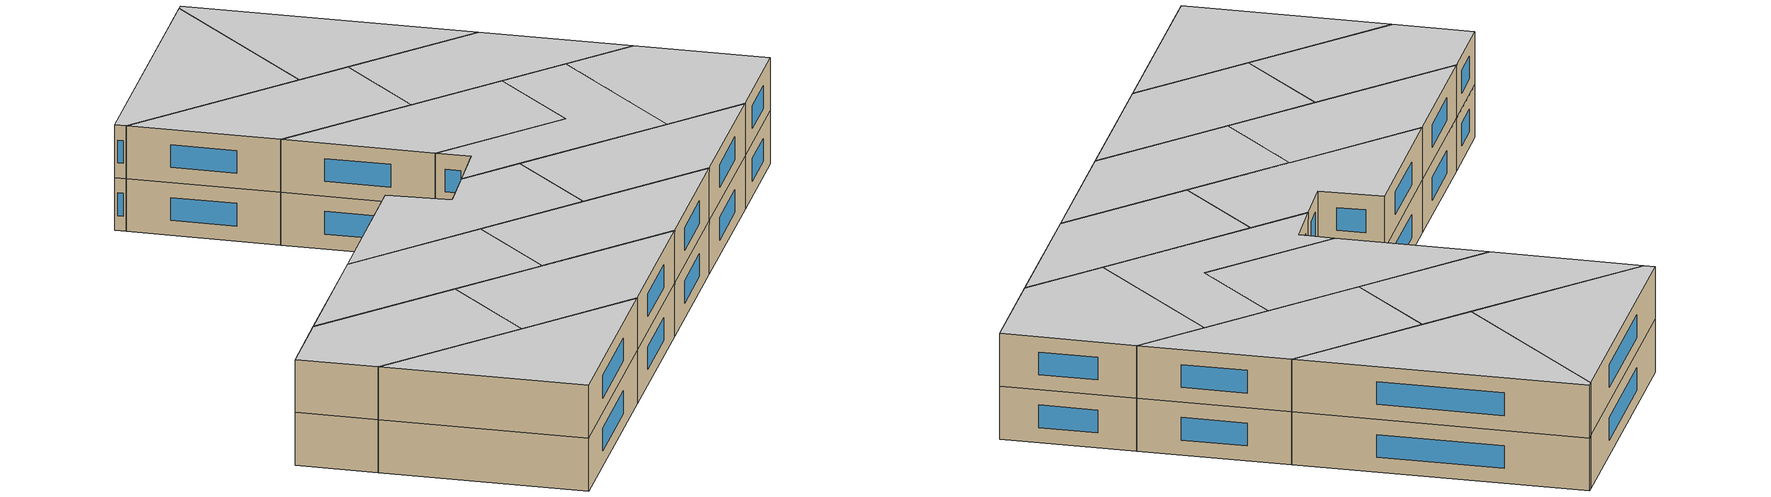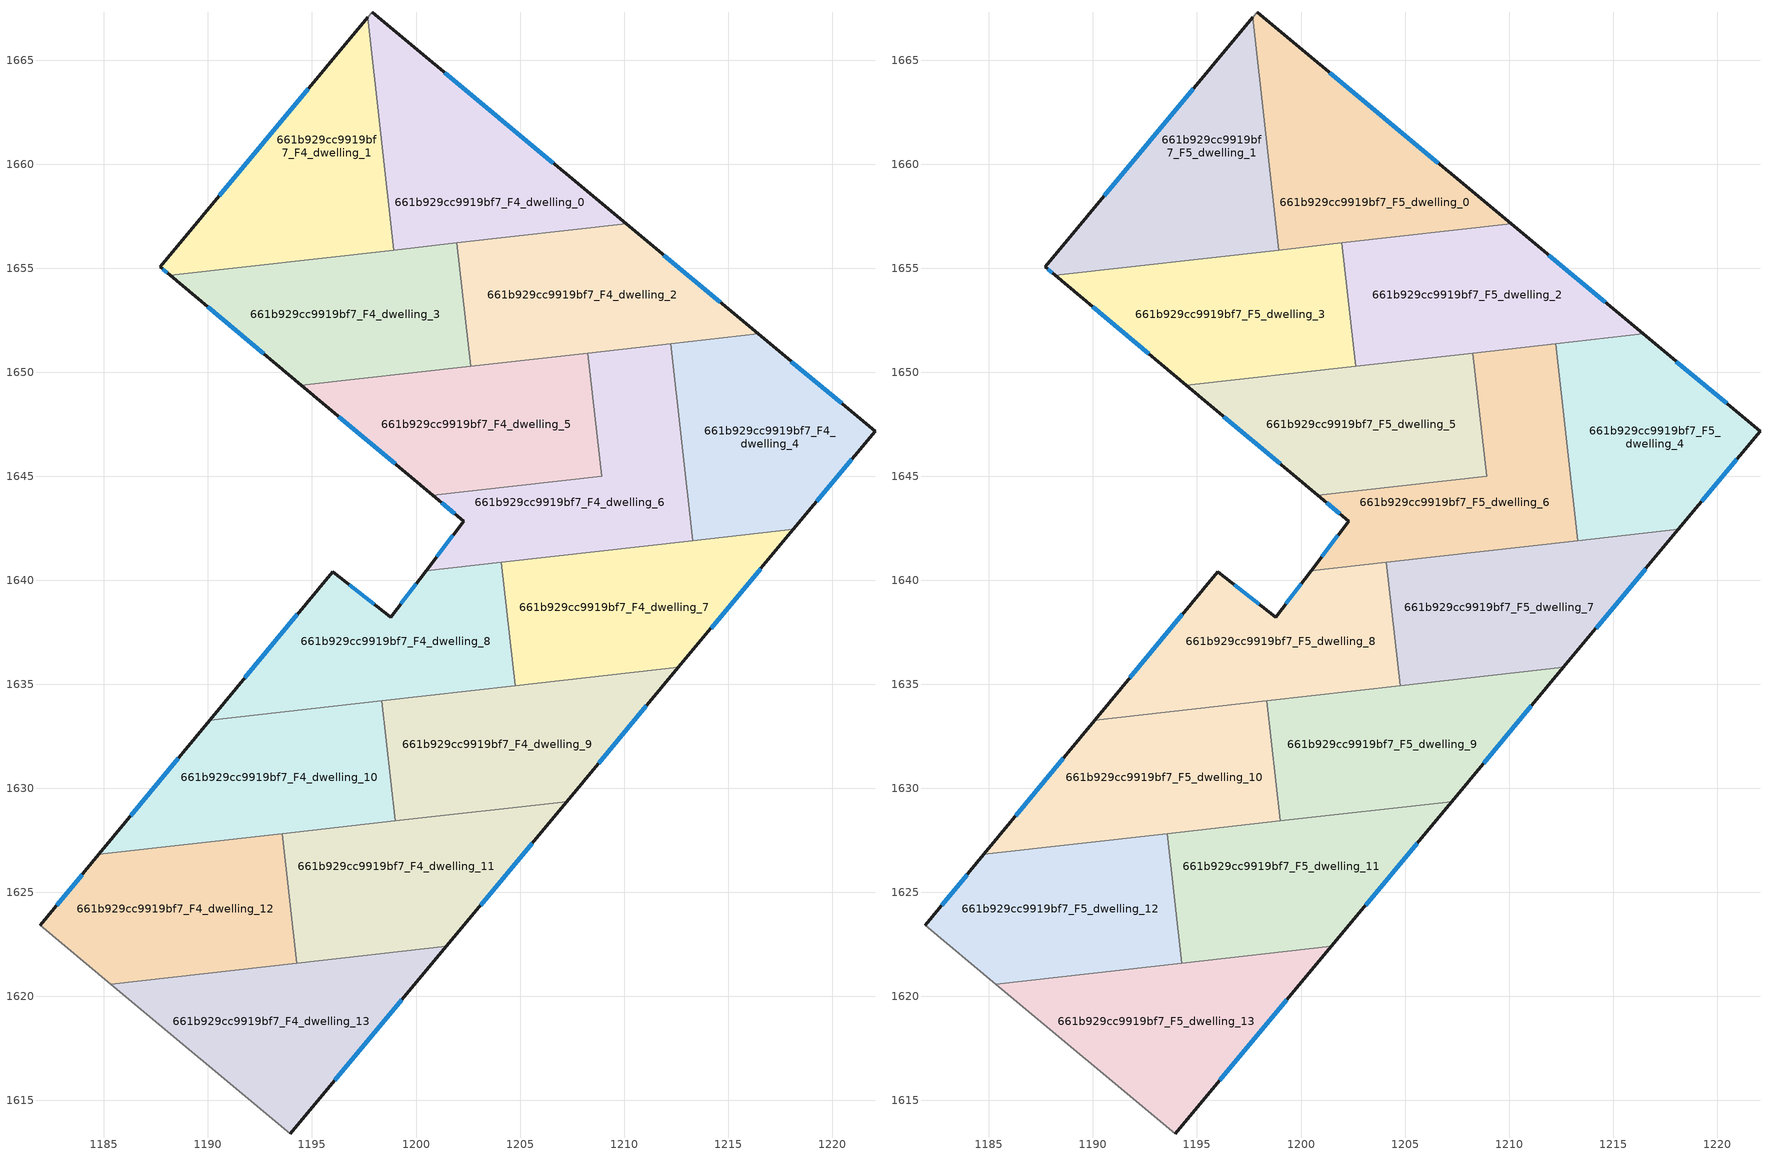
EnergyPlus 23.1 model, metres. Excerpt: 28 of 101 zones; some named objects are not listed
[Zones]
661b929cc9919bf7_F4_dwelling_0
 floor to 661b929cc9919bf7_F3_dwelling_0 (EU_floor_Construction): 1210.1,1657.13 1198.93,1655.87 1197.68,1667.05 1197.89,1667.3 z12
 wall outside (EU_wall_Construction): 1210.1,1657.13 1197.89,1667.3 z12:15
 wall to 661b929cc9919bf7_F4_dwelling_1 (EU_wall_Construction): 1197.68,1667.05 1198.93,1655.87 z12:15
 wall adiabatic (EU_wall_Construction): 1197.89,1667.3 1197.68,1667.05 z12:15
 wall to 661b929cc9919bf7_F4_dwelling_2 (EU_wall_Construction): 1201.97,1656.21 1210.1,1657.13 z12:15
 wall to 661b929cc9919bf7_F4_dwelling_3 (EU_wall_Construction): 1198.93,1655.87 1201.97,1656.21 z12:15
 window (EU_Window_Construction): 1206.61,1660.03 1201.37,1664.39 z12.86:14.14
661b929cc9919bf7_F4_dwelling_1
 floor to 661b929cc9919bf7_F3_dwelling_1 (EU_floor_Construction): 1197.68,1667.05 1198.93,1655.87 1188.19,1654.66 1187.7,1655.07 z12
 wall outside (EU_wall_Construction): 1197.68,1667.05 1187.7,1655.07 1188.19,1654.66 z12:15
 wall to 661b929cc9919bf7_F4_dwelling_3 (EU_wall_Construction): 1188.19,1654.66 1198.93,1655.87 z12:15
 window (EU_Window_Construction): 1194.83,1663.63 1190.55,1658.49 / 1187.84,1654.95 1188.05,1654.78 z12.86:14.14
661b929cc9919bf7_F4_dwelling_10
 floor to 661b929cc9919bf7_F3_dwelling_10 (EU_floor_Construction): 1198.35,1634.21 1199,1628.43 1184.76,1626.83 1190.09,1633.28 z12
 wall outside (EU_wall_Construction): 1190.09,1633.28 1184.76,1626.83 z12:15
 wall to 661b929cc9919bf7_F4_dwelling_9 (EU_wall_Construction): 1199,1628.43 1198.35,1634.21 z12:15
 wall to 661b929cc9919bf7_F4_dwelling_8 (EU_wall_Construction): 1198.35,1634.21 1190.09,1633.28 z12:15
 wall to 661b929cc9919bf7_F4_dwelling_12 (EU_wall_Construction): 1184.76,1626.83 1193.56,1627.82 z12:15
 wall to 661b929cc9919bf7_F4_dwelling_11 (EU_wall_Construction): 1193.56,1627.82 1199,1628.43 z12:15
 window (EU_Window_Construction): 1188.57,1631.44 1186.28,1628.68 z12.86:14.14
661b929cc9919bf7_F4_dwelling_11
 floor to 661b929cc9919bf7_F3_dwelling_11 (EU_floor_Construction): 1207.24,1629.36 1201.45,1622.4 1194.27,1621.6 1193.56,1627.82 z12
 wall outside (EU_wall_Construction): 1201.45,1622.4 1207.24,1629.36 z12:15
 wall to 661b929cc9919bf7_F4_dwelling_12 (EU_wall_Construction): 1193.56,1627.82 1194.27,1621.6 z12:15
 wall to 661b929cc9919bf7_F4_dwelling_13 (EU_wall_Construction): 1194.27,1621.6 1201.45,1622.4 z12:15
 wall to 661b929cc9919bf7_F4_dwelling_9 (EU_wall_Construction): 1207.24,1629.36 1199,1628.44 z12:15
 window (EU_Window_Construction): 1203.1,1624.39 1205.58,1627.37 z12.86:14.14
661b929cc9919bf7_F4_dwelling_12
 floor to 661b929cc9919bf7_F3_dwelling_12 (EU_floor_Construction): 1193.56,1627.82 1194.27,1621.6 1185.32,1620.59 1181.93,1623.42 1184.76,1626.83 z12
 wall outside (EU_wall_Construction): 1184.76,1626.83 1181.93,1623.42 z12:15
 wall adiabatic (EU_wall_Construction): 1181.93,1623.42 1185.32,1620.59 z12:15
 wall to 661b929cc9919bf7_F4_dwelling_13 (EU_wall_Construction): 1185.32,1620.59 1194.26,1621.6 z12:15
 window (EU_Window_Construction): 1183.95,1625.86 1182.74,1624.39 z12.86:14.14
661b929cc9919bf7_F4_dwelling_13
 floor to 661b929cc9919bf7_F3_dwelling_13 (EU_floor_Construction): 1201.45,1622.4 1193.95,1613.4 1185.32,1620.59 z12
 wall outside (EU_wall_Construction): 1193.95,1613.4 1201.45,1622.4 z12:15
 wall adiabatic (EU_wall_Construction): 1185.32,1620.59 1193.95,1613.4 z12:15
 window (EU_Window_Construction): 1196.09,1615.97 1199.3,1619.83 z12.86:14.14
661b929cc9919bf7_F4_dwelling_2
 floor to 661b929cc9919bf7_F3_dwelling_2 (EU_floor_Construction): 1216.44,1651.84 1202.64,1650.29 1201.97,1656.21 1210.1,1657.13 z12
 wall outside (EU_wall_Construction): 1216.44,1651.84 1210.1,1657.13 z12:15
 wall to 661b929cc9919bf7_F4_dwelling_3 (EU_wall_Construction): 1201.97,1656.21 1202.64,1650.29 z12:15
 wall to 661b929cc9919bf7_F4_dwelling_5 (EU_wall_Construction): 1202.64,1650.29 1208.26,1650.92 z12:15
 wall to 661b929cc9919bf7_F4_dwelling_4 (EU_wall_Construction): 1212.24,1651.37 1216.44,1651.84 z12:15
 wall to 661b929cc9919bf7_F4_dwelling_6 (EU_wall_Construction): 1208.26,1650.92 1212.24,1651.37 z12:15
 window (EU_Window_Construction): 1214.63,1653.35 1211.91,1655.62 z12.86:14.14
661b929cc9919bf7_F4_dwelling_3
 floor to 661b929cc9919bf7_F3_dwelling_3 (EU_floor_Construction): 1201.97,1656.21 1202.64,1650.29 1194.49,1649.38 1188.19,1654.66 z12
 wall outside (EU_wall_Construction): 1188.19,1654.66 1194.49,1649.38 z12:15
 wall to 661b929cc9919bf7_F4_dwelling_5 (EU_wall_Construction): 1194.49,1649.38 1202.64,1650.29 z12:15
 window (EU_Window_Construction): 1189.99,1653.15 1192.69,1650.89 z12.86:14.14
661b929cc9919bf7_F4_dwelling_4
 floor to 661b929cc9919bf7_F3_dwelling_4 (EU_floor_Construction): 1222.06,1647.16 1218.14,1642.45 1213.31,1641.91 1212.24,1651.37 1216.44,1651.84 z12
 wall outside (EU_wall_Construction): 1218.14,1642.45 1222.06,1647.16 1216.44,1651.84 z12:15
 wall to 661b929cc9919bf7_F4_dwelling_6 (EU_wall_Construction): 1212.24,1651.37 1213.31,1641.91 z12:15
 wall to 661b929cc9919bf7_F4_dwelling_7 (EU_wall_Construction): 1213.31,1641.91 1218.14,1642.45 z12:15
 window (EU_Window_Construction): 1219.26,1643.8 1220.94,1645.82 / 1220.45,1648.5 1218.05,1650.51 z12.86:14.14
661b929cc9919bf7_F4_dwelling_5
 floor to 661b929cc9919bf7_F3_dwelling_5 (EU_floor_Construction): 1208.26,1650.92 1208.92,1644.99 1200.8,1644.08 1194.49,1649.38 z12
 wall outside (EU_wall_Construction): 1194.49,1649.38 1200.8,1644.08 z12:15
 wall to 661b929cc9919bf7_F4_dwelling_6 (EU_wall_Construction): 1200.8,1644.08 1208.92,1644.99 1208.26,1650.92 z12:15
 window (EU_Window_Construction): 1196.29,1647.86 1199,1645.59 z12.86:14.14
661b929cc9919bf7_F4_dwelling_6
 floor to 661b929cc9919bf7_F3_dwelling_6 (EU_floor_Construction): 1212.24,1651.37 1213.31,1641.91 1200.49,1640.47 1202.29,1642.83 1200.8,1644.08 1208.92,1644.99 1208.26,1650.92 z12
 wall outside (EU_wall_Construction): 1200.8,1644.08 1202.29,1642.83 1200.49,1640.47 z12:15
 wall to 661b929cc9919bf7_F4_dwelling_8 (EU_wall_Construction): 1200.49,1640.47 1204.09,1640.87 z12:15
 wall to 661b929cc9919bf7_F4_dwelling_7 (EU_wall_Construction): 1204.09,1640.87 1213.31,1641.91 z12:15
 window (EU_Window_Construction): 1201.77,1642.16 1201,1641.14 / 1201.23,1643.72 1201.86,1643.19 z12.86:14.14
661b929cc9919bf7_F4_dwelling_7
 floor to 661b929cc9919bf7_F3_dwelling_7 (EU_floor_Construction): 1218.14,1642.45 1212.61,1635.81 1204.76,1634.93 1204.09,1640.87 z12
 wall outside (EU_wall_Construction): 1212.61,1635.81 1218.14,1642.45 z12:15
 wall to 661b929cc9919bf7_F4_dwelling_8 (EU_wall_Construction): 1204.09,1640.87 1204.76,1634.93 z12:15
 wall to 661b929cc9919bf7_F4_dwelling_9 (EU_wall_Construction): 1204.76,1634.93 1212.61,1635.81 z12:15
 window (EU_Window_Construction): 1214.19,1637.71 1216.56,1640.55 z12.86:14.14
661b929cc9919bf7_F4_dwelling_8
 floor to 661b929cc9919bf7_F3_dwelling_8 (EU_floor_Construction): 1204.09,1640.87 1204.76,1634.93 1190.09,1633.28 1195.99,1640.4 1198.79,1638.23 1200.49,1640.47 z12
 wall outside (EU_wall_Construction): 1200.49,1640.47 1198.79,1638.23 1195.99,1640.4 1190.09,1633.28 z12:15
 wall to 661b929cc9919bf7_F4_dwelling_9 (EU_wall_Construction): 1198.35,1634.21 1204.76,1634.93 z12:15
 window (EU_Window_Construction): 1194.3,1638.37 1191.78,1635.31 / 1197.99,1638.85 1196.79,1639.78 / 1200,1639.83 1199.28,1638.87 z12.86:14.14
661b929cc9919bf7_F4_dwelling_9
 floor to 661b929cc9919bf7_F3_dwelling_9 (EU_floor_Construction): 1212.61,1635.81 1207.24,1629.36 1199,1628.43 1198.35,1634.21 z12
 wall outside (EU_wall_Construction): 1207.24,1629.36 1212.61,1635.81 z12:15
 window (EU_Window_Construction): 1208.77,1631.2 1211.07,1633.97 z12.86:14.14
661b929cc9919bf7_F5_dwelling_0
 floor to 661b929cc9919bf7_F4_dwelling_0 (EU_floor_Construction): 1210.1,1657.13 1198.93,1655.87 1197.68,1667.05 1197.89,1667.3 z15
 wall outside (EU_wall_Construction): 1210.1,1657.13 1197.89,1667.3 z15:18
 wall to 661b929cc9919bf7_F5_dwelling_1 (EU_wall_Construction): 1197.68,1667.05 1198.93,1655.87 z15:18
 wall adiabatic (EU_wall_Construction): 1197.89,1667.3 1197.68,1667.05 z15:18
 wall to 661b929cc9919bf7_F5_dwelling_2 (EU_wall_Construction): 1201.97,1656.21 1210.1,1657.13 z15:18
 wall to 661b929cc9919bf7_F5_dwelling_3 (EU_wall_Construction): 1198.93,1655.87 1201.97,1656.21 z15:18
 window (EU_Window_Construction): 1206.61,1660.03 1201.37,1664.39 z15.86:17.14
 ceiling to 661b929cc9919bf7_F6_dwelling_0 (EU_floor_Construction): 1210.1,1657.13 1197.89,1667.3 1197.68,1667.05 1198.93,1655.87 z18
661b929cc9919bf7_F5_dwelling_1
 floor to 661b929cc9919bf7_F4_dwelling_1 (EU_floor_Construction): 1197.68,1667.05 1198.93,1655.87 1188.19,1654.66 1187.7,1655.07 z15
 wall outside (EU_wall_Construction): 1197.68,1667.05 1187.7,1655.07 1188.19,1654.66 z15:18
 wall to 661b929cc9919bf7_F5_dwelling_3 (EU_wall_Construction): 1188.19,1654.66 1198.93,1655.87 z15:18
 window (EU_Window_Construction): 1194.83,1663.63 1190.55,1658.49 / 1187.84,1654.95 1188.05,1654.78 z15.86:17.14
 ceiling to 661b929cc9919bf7_F6_dwelling_1 (EU_floor_Construction): 1198.93,1655.87 1197.68,1667.05 1187.7,1655.07 1188.19,1654.66 z18
661b929cc9919bf7_F5_dwelling_10
 floor to 661b929cc9919bf7_F4_dwelling_10 (EU_floor_Construction): 1198.35,1634.21 1199,1628.43 1184.76,1626.83 1190.09,1633.28 z15
 wall outside (EU_wall_Construction): 1190.09,1633.28 1184.76,1626.83 z15:18
 wall to 661b929cc9919bf7_F5_dwelling_9 (EU_wall_Construction): 1199,1628.43 1198.35,1634.21 z15:18
 wall to 661b929cc9919bf7_F5_dwelling_8 (EU_wall_Construction): 1198.35,1634.21 1190.09,1633.28 z15:18
 wall to 661b929cc9919bf7_F5_dwelling_12 (EU_wall_Construction): 1184.76,1626.83 1193.56,1627.82 z15:18
 wall to 661b929cc9919bf7_F5_dwelling_11 (EU_wall_Construction): 1193.56,1627.82 1199,1628.43 z15:18
 window (EU_Window_Construction): 1188.57,1631.44 1186.28,1628.68 z15.86:17.14
 ceiling to 661b929cc9919bf7_F6_dwelling_10 (EU_floor_Construction): 1199,1628.43 1198.35,1634.21 1190.09,1633.28 1184.76,1626.83 z18
661b929cc9919bf7_F5_dwelling_11
 floor to 661b929cc9919bf7_F4_dwelling_11 (EU_floor_Construction): 1207.24,1629.36 1201.45,1622.4 1194.27,1621.6 1193.56,1627.82 z15
 wall outside (EU_wall_Construction): 1201.45,1622.4 1207.24,1629.36 z15:18
 wall to 661b929cc9919bf7_F5_dwelling_12 (EU_wall_Construction): 1193.56,1627.82 1194.27,1621.6 z15:18
 wall to 661b929cc9919bf7_F5_dwelling_13 (EU_wall_Construction): 1194.27,1621.6 1201.45,1622.4 z15:18
 wall to 661b929cc9919bf7_F5_dwelling_9 (EU_wall_Construction): 1207.24,1629.36 1199,1628.44 z15:18
 window (EU_Window_Construction): 1203.1,1624.39 1205.58,1627.37 z15.86:17.14
 ceiling to 661b929cc9919bf7_F6_dwelling_11 (EU_floor_Construction): 1201.45,1622.4 1207.24,1629.36 1193.56,1627.82 1194.27,1621.6 z18
661b929cc9919bf7_F5_dwelling_12
 floor to 661b929cc9919bf7_F4_dwelling_12 (EU_floor_Construction): 1193.56,1627.82 1194.27,1621.6 1185.32,1620.59 1181.93,1623.42 1184.76,1626.83 z15
 wall outside (EU_wall_Construction): 1184.76,1626.83 1181.93,1623.42 z15:18
 wall adiabatic (EU_wall_Construction): 1181.93,1623.42 1185.32,1620.59 z15:18
 wall to 661b929cc9919bf7_F5_dwelling_13 (EU_wall_Construction): 1185.32,1620.59 1194.26,1621.6 z15:18
 window (EU_Window_Construction): 1183.95,1625.86 1182.74,1624.39 z15.86:17.14
 ceiling to 661b929cc9919bf7_F6_dwelling_12 (EU_floor_Construction): 1194.27,1621.6 1193.56,1627.82 1184.76,1626.83 1181.93,1623.42 1185.32,1620.59 z18
661b929cc9919bf7_F5_dwelling_13
 floor to 661b929cc9919bf7_F4_dwelling_13 (EU_floor_Construction): 1201.45,1622.4 1193.95,1613.4 1185.32,1620.59 z15
 wall outside (EU_wall_Construction): 1193.95,1613.4 1201.45,1622.4 z15:18
 wall adiabatic (EU_wall_Construction): 1185.32,1620.59 1193.95,1613.4 z15:18
 window (EU_Window_Construction): 1196.09,1615.97 1199.3,1619.83 z15.86:17.14
 ceiling to 661b929cc9919bf7_F6_dwelling_13 (EU_floor_Construction): 1193.95,1613.4 1201.45,1622.4 1185.32,1620.59 z18
661b929cc9919bf7_F5_dwelling_2
 floor to 661b929cc9919bf7_F4_dwelling_2 (EU_floor_Construction): 1216.44,1651.84 1202.64,1650.29 1201.97,1656.21 1210.1,1657.13 z15
 wall outside (EU_wall_Construction): 1216.44,1651.84 1210.1,1657.13 z15:18
 wall to 661b929cc9919bf7_F5_dwelling_3 (EU_wall_Construction): 1201.97,1656.21 1202.64,1650.29 z15:18
 wall to 661b929cc9919bf7_F5_dwelling_5 (EU_wall_Construction): 1202.64,1650.29 1208.26,1650.92 z15:18
 wall to 661b929cc9919bf7_F5_dwelling_4 (EU_wall_Construction): 1212.24,1651.37 1216.44,1651.84 z15:18
 wall to 661b929cc9919bf7_F5_dwelling_6 (EU_wall_Construction): 1208.26,1650.92 1212.24,1651.37 z15:18
 window (EU_Window_Construction): 1214.63,1653.35 1211.91,1655.62 z15.86:17.14
 ceiling to 661b929cc9919bf7_F6_dwelling_2 (EU_floor_Construction): 1216.44,1651.84 1210.1,1657.13 1201.97,1656.21 1202.64,1650.29 z18
661b929cc9919bf7_F5_dwelling_3
 floor to 661b929cc9919bf7_F4_dwelling_3 (EU_floor_Construction): 1201.97,1656.21 1202.64,1650.29 1194.49,1649.38 1188.19,1654.66 z15
 wall outside (EU_wall_Construction): 1188.19,1654.66 1194.49,1649.38 z15:18
 wall to 661b929cc9919bf7_F5_dwelling_5 (EU_wall_Construction): 1194.49,1649.38 1202.64,1650.29 z15:18
 window (EU_Window_Construction): 1189.99,1653.15 1192.69,1650.89 z15.86:17.14
 ceiling to 661b929cc9919bf7_F6_dwelling_3 (EU_floor_Construction): 1202.64,1650.29 1201.97,1656.21 1188.19,1654.66 1194.49,1649.38 z18
661b929cc9919bf7_F5_dwelling_4
 floor to 661b929cc9919bf7_F4_dwelling_4 (EU_floor_Construction): 1222.06,1647.16 1218.14,1642.45 1213.31,1641.91 1212.24,1651.37 1216.44,1651.84 z15
 wall outside (EU_wall_Construction): 1218.14,1642.45 1222.06,1647.16 1216.44,1651.84 z15:18
 wall to 661b929cc9919bf7_F5_dwelling_6 (EU_wall_Construction): 1212.24,1651.37 1213.31,1641.91 z15:18
 wall to 661b929cc9919bf7_F5_dwelling_7 (EU_wall_Construction): 1213.31,1641.91 1218.14,1642.45 z15:18
 window (EU_Window_Construction): 1219.26,1643.8 1220.94,1645.82 / 1220.45,1648.5 1218.05,1650.51 z15.86:17.14
 ceiling to 661b929cc9919bf7_F6_dwelling_4 (EU_floor_Construction): 1218.14,1642.45 1222.06,1647.16 1216.44,1651.84 1212.24,1651.37 1213.31,1641.91 z18
661b929cc9919bf7_F5_dwelling_5
 floor to 661b929cc9919bf7_F4_dwelling_5 (EU_floor_Construction): 1208.26,1650.92 1208.92,1644.99 1200.8,1644.08 1194.49,1649.38 z15
 wall outside (EU_wall_Construction): 1194.49,1649.38 1200.8,1644.08 z15:18
 wall to 661b929cc9919bf7_F5_dwelling_6 (EU_wall_Construction): 1200.8,1644.08 1208.92,1644.99 1208.26,1650.92 z15:18
 window (EU_Window_Construction): 1196.29,1647.86 1199,1645.59 z15.86:17.14
 ceiling to 661b929cc9919bf7_F6_dwelling_5 (EU_floor_Construction): 1208.92,1644.99 1208.26,1650.92 1194.49,1649.38 1200.8,1644.08 z18
661b929cc9919bf7_F5_dwelling_6
 floor to 661b929cc9919bf7_F4_dwelling_6 (EU_floor_Construction): 1212.24,1651.37 1213.31,1641.91 1200.49,1640.47 1202.29,1642.83 1200.8,1644.08 1208.92,1644.99 1208.26,1650.92 z15
 wall outside (EU_wall_Construction): 1200.8,1644.08 1202.29,1642.83 1200.49,1640.47 z15:18
 wall to 661b929cc9919bf7_F5_dwelling_8 (EU_wall_Construction): 1200.49,1640.47 1204.09,1640.87 z15:18
 wall to 661b929cc9919bf7_F5_dwelling_7 (EU_wall_Construction): 1204.09,1640.87 1213.31,1641.91 z15:18
 window (EU_Window_Construction): 1201.77,1642.16 1201,1641.14 / 1201.23,1643.72 1201.86,1643.19 z15.86:17.14
 ceiling to 661b929cc9919bf7_F6_dwelling_6 (EU_floor_Construction): 1213.31,1641.91 1212.24,1651.37 1208.26,1650.92 1208.92,1644.99 1200.8,1644.08 1202.29,1642.83 1200.49,1640.47 z18
661b929cc9919bf7_F5_dwelling_7
 floor to 661b929cc9919bf7_F4_dwelling_7 (EU_floor_Construction): 1218.14,1642.45 1212.61,1635.81 1204.76,1634.93 1204.09,1640.87 z15
 wall outside (EU_wall_Construction): 1212.61,1635.81 1218.14,1642.45 z15:18
 wall to 661b929cc9919bf7_F5_dwelling_8 (EU_wall_Construction): 1204.09,1640.87 1204.76,1634.93 z15:18
 wall to 661b929cc9919bf7_F5_dwelling_9 (EU_wall_Construction): 1204.76,1634.93 1212.61,1635.81 z15:18
 window (EU_Window_Construction): 1214.19,1637.71 1216.56,1640.55 z15.86:17.14
 ceiling to 661b929cc9919bf7_F6_dwelling_7 (EU_floor_Construction): 1212.61,1635.81 1218.14,1642.45 1204.09,1640.87 1204.76,1634.93 z18
661b929cc9919bf7_F5_dwelling_8
 floor to 661b929cc9919bf7_F4_dwelling_8 (EU_floor_Construction): 1204.09,1640.87 1204.76,1634.93 1190.09,1633.28 1195.99,1640.4 1198.79,1638.23 1200.49,1640.47 z15
 wall outside (EU_wall_Construction): 1200.49,1640.47 1198.79,1638.23 1195.99,1640.4 1190.09,1633.28 z15:18
 wall to 661b929cc9919bf7_F5_dwelling_9 (EU_wall_Construction): 1198.35,1634.21 1204.76,1634.93 z15:18
 window (EU_Window_Construction): 1194.3,1638.37 1191.78,1635.31 / 1197.99,1638.85 1196.79,1639.78 / 1200,1639.83 1199.28,1638.87 z15.86:17.14
 ceiling to 661b929cc9919bf7_F6_dwelling_8 (EU_floor_Construction): 1204.76,1634.93 1204.09,1640.87 1200.49,1640.47 1198.79,1638.23 1195.99,1640.4 1190.09,1633.28 z18
661b929cc9919bf7_F5_dwelling_9
 floor to 661b929cc9919bf7_F4_dwelling_9 (EU_floor_Construction): 1212.61,1635.81 1207.24,1629.36 1199,1628.43 1198.35,1634.21 z15
 wall outside (EU_wall_Construction): 1207.24,1629.36 1212.61,1635.81 z15:18
 window (EU_Window_Construction): 1208.77,1631.2 1211.07,1633.97 z15.86:17.14
 ceiling to 661b929cc9919bf7_F6_dwelling_9 (EU_floor_Construction): 1207.24,1629.36 1212.61,1635.81 1198.35,1634.21 1199,1628.43 z18
[Building]
EU S2 Campaign: North Axis=0; Terrain=City; Solar Distribution=FullExterior
[Site:Location]
Helsinki-Vantaa.AP: Latitude=60.317; Longitude=24.963; Time Zone=2; Elevation=54.6
[SizingPeriod:WeatherFileDays]
AnnualSizingPeriod: Begin Month=1; Begin Day of Month=1; End Month=12; End Day of Month=31; Day of Week for Start Day=Monday; Use Weather File Daylight Saving Period=No; Use Weather File Rain and Snow Indicators=No
[MATERIAL]
EU_InternalMass_Material: Roughness=MediumRough; Thickness=0.1; Conductivity=1; Density=1800; Specific Heat=900; Thermal Absorptance=0.9; Solar Absorptance=0.7; Visible Absorptance=0.7
[MATERIAL:NOMASS] Roughness=MediumRough; Thermal Absorptance=0.9; Solar Absorptance=0.7; Visible Absorptance=0.7
Name | Thermal Resistance
EU_wall_NoMass | 1.10183
EU_floor_NoMass | 1.70606
[WINDOWMATERIAL:SIMPLEGLAZINGSYSTEM]
EU_Window_SimpleGlazing: UFactor=3.11035; Solar Heat Gain Coefficient=0.8; Visible Transmittance=0.8
[CONSTRUCTION]
EU_wall_Construction: EU_wall_NoMass
EU_floor_Construction: EU_floor_NoMass
EU_Window_Construction: EU_Window_SimpleGlazing
EU_InternalMass_Construction: EU_InternalMass_Material
[ZONE] Type=1; Multiplier=1; Ceiling Height=autocalculate; Floor Area=autocalculate; Part of Total Floor Area=Yes
Name | Volume
661b929cc9919bf7_F4_dwelling_0; 661b929cc9919bf7_F5_dwelling_0 | 197.306
661b929cc9919bf7_F4_dwelling_1; 661b929cc9919bf7_F5_dwelling_1 | 197.28
661b929cc9919bf7_F4_dwelling_10; 661b929cc9919bf7_F5_dwelling_10; 661b929cc9919bf7_F4_dwelling_3; 661b929cc9919bf7_F5_dwelling_3 | 197.274
661b929cc9919bf7_F4_dwelling_11; 661b929cc9919bf7_F5_dwelling_11 | 197.284
661b929cc9919bf7_F4_dwelling_12; 661b929cc9919bf7_F5_dwelling_12 | 197.295
661b929cc9919bf7_F4_dwelling_13; 661b929cc9919bf7_F5_dwelling_13 | 197.289
661b929cc9919bf7_F4_dwelling_2; 661b929cc9919bf7_F5_dwelling_2; 661b929cc9919bf7_F4_dwelling_5; 661b929cc9919bf7_F5_dwelling_5 | 197.272
661b929cc9919bf7_F4_dwelling_4; 661b929cc9919bf7_F5_dwelling_4 | 196.968
661b929cc9919bf7_F4_dwelling_6; 661b929cc9919bf7_F5_dwelling_6 | 196.979
661b929cc9919bf7_F4_dwelling_7; 661b929cc9919bf7_F5_dwelling_7 | 197.591
661b929cc9919bf7_F4_dwelling_8; 661b929cc9919bf7_F5_dwelling_8 | 197.573
661b929cc9919bf7_F4_dwelling_9; 661b929cc9919bf7_F5_dwelling_9 | 197.277
[INTERNALMASS] Construction=EU_InternalMass_Construction
Name | Zone or ZoneList | Surface Area
661b929cc9919bf7_F4_dwelling_0_EU_InternalMass | 661b929cc9919bf7_F4_dwelling_0 | 65.7637
661b929cc9919bf7_F4_dwelling_1_EU_InternalMass | 661b929cc9919bf7_F4_dwelling_1 | 65.7606
661b929cc9919bf7_F4_dwelling_2_EU_InternalMass | 661b929cc9919bf7_F4_dwelling_2 | 65.7568
661b929cc9919bf7_F4_dwelling_3_EU_InternalMass | 661b929cc9919bf7_F4_dwelling_3 | 65.7572
661b929cc9919bf7_F4_dwelling_4_EU_InternalMass | 661b929cc9919bf7_F4_dwelling_4 | 65.6548
661b929cc9919bf7_F4_dwelling_5_EU_InternalMass | 661b929cc9919bf7_F4_dwelling_5 | 65.7572
661b929cc9919bf7_F4_dwelling_6_EU_InternalMass | 661b929cc9919bf7_F4_dwelling_6 | 65.6592
661b929cc9919bf7_F4_dwelling_7_EU_InternalMass | 661b929cc9919bf7_F4_dwelling_7 | 65.8635
661b929cc9919bf7_F4_dwelling_8_EU_InternalMass | 661b929cc9919bf7_F4_dwelling_8 | 65.8644
661b929cc9919bf7_F4_dwelling_9_EU_InternalMass | 661b929cc9919bf7_F4_dwelling_9 | 65.7608
661b929cc9919bf7_F4_dwelling_10_EU_InternalMass | 661b929cc9919bf7_F4_dwelling_10 | 65.7576
661b929cc9919bf7_F4_dwelling_11_EU_InternalMass | 661b929cc9919bf7_F4_dwelling_11 | 65.7608
661b929cc9919bf7_F4_dwelling_12_EU_InternalMass | 661b929cc9919bf7_F4_dwelling_12 | 65.7661
661b929cc9919bf7_F4_dwelling_13_EU_InternalMass | 661b929cc9919bf7_F4_dwelling_13 | 65.7628
661b929cc9919bf7_F5_dwelling_0_EU_InternalMass | 661b929cc9919bf7_F5_dwelling_0 | 65.7637
661b929cc9919bf7_F5_dwelling_1_EU_InternalMass | 661b929cc9919bf7_F5_dwelling_1 | 65.7606
661b929cc9919bf7_F5_dwelling_2_EU_InternalMass | 661b929cc9919bf7_F5_dwelling_2 | 65.7568
661b929cc9919bf7_F5_dwelling_3_EU_InternalMass | 661b929cc9919bf7_F5_dwelling_3 | 65.7572
661b929cc9919bf7_F5_dwelling_4_EU_InternalMass | 661b929cc9919bf7_F5_dwelling_4 | 65.6548
661b929cc9919bf7_F5_dwelling_5_EU_InternalMass | 661b929cc9919bf7_F5_dwelling_5 | 65.7572
661b929cc9919bf7_F5_dwelling_6_EU_InternalMass | 661b929cc9919bf7_F5_dwelling_6 | 65.6592
661b929cc9919bf7_F5_dwelling_7_EU_InternalMass | 661b929cc9919bf7_F5_dwelling_7 | 65.8635
661b929cc9919bf7_F5_dwelling_8_EU_InternalMass | 661b929cc9919bf7_F5_dwelling_8 | 65.8644
661b929cc9919bf7_F5_dwelling_9_EU_InternalMass | 661b929cc9919bf7_F5_dwelling_9 | 65.7608
661b929cc9919bf7_F5_dwelling_10_EU_InternalMass | 661b929cc9919bf7_F5_dwelling_10 | 65.7576
661b929cc9919bf7_F5_dwelling_11_EU_InternalMass | 661b929cc9919bf7_F5_dwelling_11 | 65.7608
661b929cc9919bf7_F5_dwelling_12_EU_InternalMass | 661b929cc9919bf7_F5_dwelling_12 | 65.7661
661b929cc9919bf7_F5_dwelling_13_EU_InternalMass | 661b929cc9919bf7_F5_dwelling_13 | 65.7628
[OTHEREQUIPMENT] Fuel Type=Electricity; Design Level Calculation Method=Watts/Area; Power per Zone Floor Area=1; Fraction Latent=0; Fraction Radiant=0; Fraction Lost=0; Carbon Dioxide Generation Rate=0; EndUse Subcategory=EU_Step8_InternalGains
Name | Zone or ZoneList or Space or SpaceList | Schedule
EU_Step8_InternalGain_661b929cc9919bf7_F4_dwelling_0_f000 | 661b929cc9919bf7_F4_dwelling_0 | EU_Step8_GainSchedule_661b929cc9919bf7_F4_dwelling_0_f000
EU_Step8_InternalGain_661b929cc9919bf7_F4_dwelling_1_f000 | 661b929cc9919bf7_F4_dwelling_1 | EU_Step8_GainSchedule_661b929cc9919bf7_F4_dwelling_1_f000
EU_Step8_InternalGain_661b929cc9919bf7_F4_dwelling_2_f000 | 661b929cc9919bf7_F4_dwelling_2 | EU_Step8_GainSchedule_661b929cc9919bf7_F4_dwelling_2_f000
EU_Step8_InternalGain_661b929cc9919bf7_F4_dwelling_3_f000 | 661b929cc9919bf7_F4_dwelling_3 | EU_Step8_GainSchedule_661b929cc9919bf7_F4_dwelling_3_f000
EU_Step8_InternalGain_661b929cc9919bf7_F4_dwelling_4_f000 | 661b929cc9919bf7_F4_dwelling_4 | EU_Step8_GainSchedule_661b929cc9919bf7_F4_dwelling_4_f000
EU_Step8_InternalGain_661b929cc9919bf7_F4_dwelling_5_f000 | 661b929cc9919bf7_F4_dwelling_5 | EU_Step8_GainSchedule_661b929cc9919bf7_F4_dwelling_5_f000
EU_Step8_InternalGain_661b929cc9919bf7_F4_dwelling_6_f000 | 661b929cc9919bf7_F4_dwelling_6 | EU_Step8_GainSchedule_661b929cc9919bf7_F4_dwelling_6_f000
EU_Step8_InternalGain_661b929cc9919bf7_F4_dwelling_7_f000 | 661b929cc9919bf7_F4_dwelling_7 | EU_Step8_GainSchedule_661b929cc9919bf7_F4_dwelling_7_f000
EU_Step8_InternalGain_661b929cc9919bf7_F4_dwelling_8_f000 | 661b929cc9919bf7_F4_dwelling_8 | EU_Step8_GainSchedule_661b929cc9919bf7_F4_dwelling_8_f000
EU_Step8_InternalGain_661b929cc9919bf7_F4_dwelling_9_f000 | 661b929cc9919bf7_F4_dwelling_9 | EU_Step8_GainSchedule_661b929cc9919bf7_F4_dwelling_9_f000
EU_Step8_InternalGain_661b929cc9919bf7_F4_dwelling_10_f000 | 661b929cc9919bf7_F4_dwelling_10 | EU_Step8_GainSchedule_661b929cc9919bf7_F4_dwelling_10_f000
EU_Step8_InternalGain_661b929cc9919bf7_F4_dwelling_11_f000 | 661b929cc9919bf7_F4_dwelling_11 | EU_Step8_GainSchedule_661b929cc9919bf7_F4_dwelling_11_f000
EU_Step8_InternalGain_661b929cc9919bf7_F4_dwelling_12_f000 | 661b929cc9919bf7_F4_dwelling_12 | EU_Step8_GainSchedule_661b929cc9919bf7_F4_dwelling_12_f000
EU_Step8_InternalGain_661b929cc9919bf7_F4_dwelling_13_f000 | 661b929cc9919bf7_F4_dwelling_13 | EU_Step8_GainSchedule_661b929cc9919bf7_F4_dwelling_13_f000
EU_Step8_InternalGain_661b929cc9919bf7_F5_dwelling_0_f000 | 661b929cc9919bf7_F5_dwelling_0 | EU_Step8_GainSchedule_661b929cc9919bf7_F5_dwelling_0_f000
EU_Step8_InternalGain_661b929cc9919bf7_F5_dwelling_1_f000 | 661b929cc9919bf7_F5_dwelling_1 | EU_Step8_GainSchedule_661b929cc9919bf7_F5_dwelling_1_f000
EU_Step8_InternalGain_661b929cc9919bf7_F5_dwelling_2_f000 | 661b929cc9919bf7_F5_dwelling_2 | EU_Step8_GainSchedule_661b929cc9919bf7_F5_dwelling_2_f000
EU_Step8_InternalGain_661b929cc9919bf7_F5_dwelling_3_f000 | 661b929cc9919bf7_F5_dwelling_3 | EU_Step8_GainSchedule_661b929cc9919bf7_F5_dwelling_3_f000
EU_Step8_InternalGain_661b929cc9919bf7_F5_dwelling_4_f000 | 661b929cc9919bf7_F5_dwelling_4 | EU_Step8_GainSchedule_661b929cc9919bf7_F5_dwelling_4_f000
EU_Step8_InternalGain_661b929cc9919bf7_F5_dwelling_5_f000 | 661b929cc9919bf7_F5_dwelling_5 | EU_Step8_GainSchedule_661b929cc9919bf7_F5_dwelling_5_f000
EU_Step8_InternalGain_661b929cc9919bf7_F5_dwelling_6_f000 | 661b929cc9919bf7_F5_dwelling_6 | EU_Step8_GainSchedule_661b929cc9919bf7_F5_dwelling_6_f000
EU_Step8_InternalGain_661b929cc9919bf7_F5_dwelling_7_f000 | 661b929cc9919bf7_F5_dwelling_7 | EU_Step8_GainSchedule_661b929cc9919bf7_F5_dwelling_7_f000
EU_Step8_InternalGain_661b929cc9919bf7_F5_dwelling_8_f000 | 661b929cc9919bf7_F5_dwelling_8 | EU_Step8_GainSchedule_661b929cc9919bf7_F5_dwelling_8_f000
EU_Step8_InternalGain_661b929cc9919bf7_F5_dwelling_9_f000 | 661b929cc9919bf7_F5_dwelling_9 | EU_Step8_GainSchedule_661b929cc9919bf7_F5_dwelling_9_f000
EU_Step8_InternalGain_661b929cc9919bf7_F5_dwelling_10_f000 | 661b929cc9919bf7_F5_dwelling_10 | EU_Step8_GainSchedule_661b929cc9919bf7_F5_dwelling_10_f000
EU_Step8_InternalGain_661b929cc9919bf7_F5_dwelling_11_f000 | 661b929cc9919bf7_F5_dwelling_11 | EU_Step8_GainSchedule_661b929cc9919bf7_F5_dwelling_11_f000
EU_Step8_InternalGain_661b929cc9919bf7_F5_dwelling_12_f000 | 661b929cc9919bf7_F5_dwelling_12 | EU_Step8_GainSchedule_661b929cc9919bf7_F5_dwelling_12_f000
EU_Step8_InternalGain_661b929cc9919bf7_F5_dwelling_13_f000 | 661b929cc9919bf7_F5_dwelling_13 | EU_Step8_GainSchedule_661b929cc9919bf7_F5_dwelling_13_f000
[ZONEVENTILATION:DESIGNFLOWRATE] Schedule=EU_AlwaysOn; Design Flow Rate Calculation Method=AirChanges/Hour; Air Changes per Hour=0.756316; Ventilation Type=Natural; Fan Pressure Rise=0; Fan Total Efficiency=1; Constant Term Coefficient=1; Temperature Term Coefficient=0; Velocity Term Coefficient=0; Velocity Squared Term Coefficient=0; Minimum Indoor Temperature=-100; Maximum Indoor Temperature=100; Delta Temperature=-100; Minimum Outdoor Temperature=-100; Maximum Outdoor Temperature=100; Maximum Wind Speed=40
Name | Zone or ZoneList or Space or SpaceList
EU_ConstantAir_661b929cc9919bf7_F4_dwelling_0 | 661b929cc9919bf7_F4_dwelling_0
EU_ConstantAir_661b929cc9919bf7_F4_dwelling_1 | 661b929cc9919bf7_F4_dwelling_1
EU_ConstantAir_661b929cc9919bf7_F4_dwelling_2 | 661b929cc9919bf7_F4_dwelling_2
EU_ConstantAir_661b929cc9919bf7_F4_dwelling_3 | 661b929cc9919bf7_F4_dwelling_3
EU_ConstantAir_661b929cc9919bf7_F4_dwelling_4 | 661b929cc9919bf7_F4_dwelling_4
EU_ConstantAir_661b929cc9919bf7_F4_dwelling_5 | 661b929cc9919bf7_F4_dwelling_5
EU_ConstantAir_661b929cc9919bf7_F4_dwelling_6 | 661b929cc9919bf7_F4_dwelling_6
EU_ConstantAir_661b929cc9919bf7_F4_dwelling_7 | 661b929cc9919bf7_F4_dwelling_7
EU_ConstantAir_661b929cc9919bf7_F4_dwelling_8 | 661b929cc9919bf7_F4_dwelling_8
EU_ConstantAir_661b929cc9919bf7_F4_dwelling_9 | 661b929cc9919bf7_F4_dwelling_9
EU_ConstantAir_661b929cc9919bf7_F4_dwelling_10 | 661b929cc9919bf7_F4_dwelling_10
EU_ConstantAir_661b929cc9919bf7_F4_dwelling_11 | 661b929cc9919bf7_F4_dwelling_11
EU_ConstantAir_661b929cc9919bf7_F4_dwelling_12 | 661b929cc9919bf7_F4_dwelling_12
EU_ConstantAir_661b929cc9919bf7_F4_dwelling_13 | 661b929cc9919bf7_F4_dwelling_13
EU_ConstantAir_661b929cc9919bf7_F5_dwelling_0 | 661b929cc9919bf7_F5_dwelling_0
EU_ConstantAir_661b929cc9919bf7_F5_dwelling_1 | 661b929cc9919bf7_F5_dwelling_1
EU_ConstantAir_661b929cc9919bf7_F5_dwelling_2 | 661b929cc9919bf7_F5_dwelling_2
EU_ConstantAir_661b929cc9919bf7_F5_dwelling_3 | 661b929cc9919bf7_F5_dwelling_3
EU_ConstantAir_661b929cc9919bf7_F5_dwelling_4 | 661b929cc9919bf7_F5_dwelling_4
EU_ConstantAir_661b929cc9919bf7_F5_dwelling_5 | 661b929cc9919bf7_F5_dwelling_5
EU_ConstantAir_661b929cc9919bf7_F5_dwelling_6 | 661b929cc9919bf7_F5_dwelling_6
EU_ConstantAir_661b929cc9919bf7_F5_dwelling_7 | 661b929cc9919bf7_F5_dwelling_7
EU_ConstantAir_661b929cc9919bf7_F5_dwelling_8 | 661b929cc9919bf7_F5_dwelling_8
EU_ConstantAir_661b929cc9919bf7_F5_dwelling_9 | 661b929cc9919bf7_F5_dwelling_9
EU_ConstantAir_661b929cc9919bf7_F5_dwelling_10 | 661b929cc9919bf7_F5_dwelling_10
EU_ConstantAir_661b929cc9919bf7_F5_dwelling_11 | 661b929cc9919bf7_F5_dwelling_11
EU_ConstantAir_661b929cc9919bf7_F5_dwelling_12 | 661b929cc9919bf7_F5_dwelling_12
EU_ConstantAir_661b929cc9919bf7_F5_dwelling_13 | 661b929cc9919bf7_F5_dwelling_13
[HVACTEMPLATE:THERMOSTAT] Constant Heating Setpoint=20; Constant Cooling Setpoint=50
EU_HeatOnly_661b929cc9919bf7_F5_dwelling_8; EU_HeatOnly_661b929cc9919bf7_F5_dwelling_9; EU_HeatOnly_661b929cc9919bf7_F5_dwelling_10; EU_HeatOnly_661b929cc9919bf7_F5_dwelling_11; EU_HeatOnly_661b929cc9919bf7_F5_dwelling_12; EU_HeatOnly_661b929cc9919bf7_F5_dwelling_13; EU_HeatOnly_661b929cc9919bf7_F6_dwelling_0; EU_HeatOnly_661b929cc9919bf7_F6_dwelling_1; EU_HeatOnly_661b929cc9919bf7_F6_dwelling_2; EU_HeatOnly_661b929cc9919bf7_F6_dwelling_3; EU_HeatOnly_661b929cc9919bf7_F6_dwelling_4; EU_HeatOnly_661b929cc9919bf7_F6_dwelling_5; EU_HeatOnly_661b929cc9919bf7_F6_dwelling_6; EU_HeatOnly_661b929cc9919bf7_F6_dwelling_7; EU_HeatOnly_661b929cc9919bf7_F6_dwelling_8; EU_HeatOnly_661b929cc9919bf7_F6_dwelling_9; EU_HeatOnly_661b929cc9919bf7_F6_dwelling_10; EU_HeatOnly_661b929cc9919bf7_F6_dwelling_11; EU_HeatOnly_661b929cc9919bf7_F6_dwelling_12; EU_HeatOnly_661b929cc9919bf7_F6_dwelling_13
[HVACTEMPLATE:ZONE:IDEALLOADSAIRSYSTEM] System Availability Schedule=EU_AlwaysOn; Maximum Heating Supply Air Temperature=50; Minimum Cooling Supply Air Temperature=13; Maximum Heating Supply Air Humidity Ratio=0.0156; Minimum Cooling Supply Air Humidity Ratio=0.0077; Heating Limit=NoLimit; Cooling Limit=NoLimit; Heating Availability Schedule=EU_AlwaysOn; Cooling Availability Schedule=EU_CoolingOff; Dehumidification Control Type=ConstantSensibleHeatRatio; Cooling Sensible Heat Ratio=0.7; Dehumidification Setpoint=60; Humidification Control Type=None; Humidification Setpoint=30; Outdoor Air Method=None; Outdoor Air Flow Rate per Person=0.00944; Outdoor Air Flow Rate per Zone Floor Area=0; Outdoor Air Flow Rate per Zone=0; Demand Controlled Ventilation Type=None; Outdoor Air Economizer Type=NoEconomizer; Heat Recovery Type=None; Sensible Heat Recovery Effectiveness=0.7; Latent Heat Recovery Effectiveness=0.65
Name | Template Thermostat
661b929cc9919bf7_F4_dwelling_0 | EU_HeatOnly_661b929cc9919bf7_F4_dwelling_0
661b929cc9919bf7_F4_dwelling_1 | EU_HeatOnly_661b929cc9919bf7_F4_dwelling_1
661b929cc9919bf7_F4_dwelling_2 | EU_HeatOnly_661b929cc9919bf7_F4_dwelling_2
661b929cc9919bf7_F4_dwelling_3 | EU_HeatOnly_661b929cc9919bf7_F4_dwelling_3
661b929cc9919bf7_F4_dwelling_4 | EU_HeatOnly_661b929cc9919bf7_F4_dwelling_4
661b929cc9919bf7_F4_dwelling_5 | EU_HeatOnly_661b929cc9919bf7_F4_dwelling_5
661b929cc9919bf7_F4_dwelling_6 | EU_HeatOnly_661b929cc9919bf7_F4_dwelling_6
661b929cc9919bf7_F4_dwelling_7 | EU_HeatOnly_661b929cc9919bf7_F4_dwelling_7
661b929cc9919bf7_F4_dwelling_8 | EU_HeatOnly_661b929cc9919bf7_F4_dwelling_8
661b929cc9919bf7_F4_dwelling_9 | EU_HeatOnly_661b929cc9919bf7_F4_dwelling_9
661b929cc9919bf7_F4_dwelling_10 | EU_HeatOnly_661b929cc9919bf7_F4_dwelling_10
661b929cc9919bf7_F4_dwelling_11 | EU_HeatOnly_661b929cc9919bf7_F4_dwelling_11
661b929cc9919bf7_F4_dwelling_12 | EU_HeatOnly_661b929cc9919bf7_F4_dwelling_12
661b929cc9919bf7_F4_dwelling_13 | EU_HeatOnly_661b929cc9919bf7_F4_dwelling_13
661b929cc9919bf7_F5_dwelling_0 | EU_HeatOnly_661b929cc9919bf7_F5_dwelling_0
661b929cc9919bf7_F5_dwelling_1 | EU_HeatOnly_661b929cc9919bf7_F5_dwelling_1
661b929cc9919bf7_F5_dwelling_2 | EU_HeatOnly_661b929cc9919bf7_F5_dwelling_2
661b929cc9919bf7_F5_dwelling_3 | EU_HeatOnly_661b929cc9919bf7_F5_dwelling_3
661b929cc9919bf7_F5_dwelling_4 | EU_HeatOnly_661b929cc9919bf7_F5_dwelling_4
661b929cc9919bf7_F5_dwelling_5 | EU_HeatOnly_661b929cc9919bf7_F5_dwelling_5
661b929cc9919bf7_F5_dwelling_6 | EU_HeatOnly_661b929cc9919bf7_F5_dwelling_6
661b929cc9919bf7_F5_dwelling_7 | EU_HeatOnly_661b929cc9919bf7_F5_dwelling_7
661b929cc9919bf7_F5_dwelling_8 | EU_HeatOnly_661b929cc9919bf7_F5_dwelling_8
661b929cc9919bf7_F5_dwelling_9 | EU_HeatOnly_661b929cc9919bf7_F5_dwelling_9
661b929cc9919bf7_F5_dwelling_10 | EU_HeatOnly_661b929cc9919bf7_F5_dwelling_10
661b929cc9919bf7_F5_dwelling_11 | EU_HeatOnly_661b929cc9919bf7_F5_dwelling_11
661b929cc9919bf7_F5_dwelling_12 | EU_HeatOnly_661b929cc9919bf7_F5_dwelling_12
661b929cc9919bf7_F5_dwelling_13 | EU_HeatOnly_661b929cc9919bf7_F5_dwelling_13
[SIZING:ZONE] Zone Cooling Design Supply Air Temperature Input Method=SupplyAirTemperature; Zone Cooling Design Supply Air Temperature=13; Zone Heating Design Supply Air Temperature Input Method=SupplyAirTemperature; Zone Heating Design Supply Air Temperature=50; Zone Cooling Design Supply Air Humidity Ratio=0.008; Zone Heating Design Supply Air Humidity Ratio=0.008; Cooling Design Air Flow Method=DesignDay; Cooling Design Air Flow Rate=0; Cooling Minimum Air Flow per Zone Floor Area=0.000762; Cooling Minimum Air Flow=0; Cooling Minimum Air Flow Fraction=0.2; Heating Design Air Flow Method=DesignDay; Heating Design Air Flow Rate=0; Heating Maximum Air Flow per Zone Floor Area=0.002032; Heating Maximum Air Flow=0.141576; Heating Maximum Air Flow Fraction=0.3; Account for Dedicated Outdoor Air System=No; Dedicated Outdoor Air System Control Strategy=NeutralSupplyAir; Dedicated Outdoor Air Low Setpoint Temperature for Design=autosize; Dedicated Outdoor Air High Setpoint Temperature for Design=autosize; Zone Load Sizing Method=Sensible Load Only No Latent Load; Zone Latent Cooling Design Supply Air Humidity Ratio Input Method=HumidityRatioDifference; Zone Cooling Design Supply Air Humidity Ratio Difference=0.005; Zone Latent Heating Design Supply Air Humidity Ratio Input Method=HumidityRatioDifference; Zone Humidification Design Supply Air Humidity Ratio Difference=0.005
661b929cc9919bf7_F4_dwelling_0; 661b929cc9919bf7_F4_dwelling_1; 661b929cc9919bf7_F4_dwelling_2; 661b929cc9919bf7_F4_dwelling_3; 661b929cc9919bf7_F4_dwelling_4; 661b929cc9919bf7_F4_dwelling_5; 661b929cc9919bf7_F4_dwelling_6; 661b929cc9919bf7_F4_dwelling_7; 661b929cc9919bf7_F4_dwelling_8; 661b929cc9919bf7_F4_dwelling_9; 661b929cc9919bf7_F4_dwelling_10; 661b929cc9919bf7_F4_dwelling_11; 661b929cc9919bf7_F4_dwelling_12; 661b929cc9919bf7_F4_dwelling_13; 661b929cc9919bf7_F5_dwelling_0; 661b929cc9919bf7_F5_dwelling_1; 661b929cc9919bf7_F5_dwelling_2; 661b929cc9919bf7_F5_dwelling_3; 661b929cc9919bf7_F5_dwelling_4; 661b929cc9919bf7_F5_dwelling_5; 661b929cc9919bf7_F5_dwelling_6; 661b929cc9919bf7_F5_dwelling_7; 661b929cc9919bf7_F5_dwelling_8; 661b929cc9919bf7_F5_dwelling_9; 661b929cc9919bf7_F5_dwelling_10; 661b929cc9919bf7_F5_dwelling_11; 661b929cc9919bf7_F5_dwelling_12; 661b929cc9919bf7_F5_dwelling_13
[SCHEDULE:CONSTANT]
Name | Hourly Value
EU_AlwaysOn | 1
EU_CoolingOff | 0
[SCHEDULE:FILE] Column Number=1; Rows to Skip at Top=0; Number of Hours of Data=8760; Column Separator=Comma; Interpolate to Timestep=No; Minutes per Item=60; Adjust Schedule for Daylight Savings=Yes
Name | File
EU_Step8_GainSchedule_661b929cc9919bf7_F4_dwelling_0_f000 | ../../schedules/661b929cc9919bf7/661b929cc9919bf7_F4_dwelling_0_f000_gain.csv
EU_Step8_GainSchedule_661b929cc9919bf7_F4_dwelling_1_f000 | ../../schedules/661b929cc9919bf7/661b929cc9919bf7_F4_dwelling_1_f000_gain.csv
EU_Step8_GainSchedule_661b929cc9919bf7_F4_dwelling_2_f000 | ../../schedules/661b929cc9919bf7/661b929cc9919bf7_F4_dwelling_2_f000_gain.csv
EU_Step8_GainSchedule_661b929cc9919bf7_F4_dwelling_3_f000 | ../../schedules/661b929cc9919bf7/661b929cc9919bf7_F4_dwelling_3_f000_gain.csv
EU_Step8_GainSchedule_661b929cc9919bf7_F4_dwelling_4_f000 | ../../schedules/661b929cc9919bf7/661b929cc9919bf7_F4_dwelling_4_f000_gain.csv
EU_Step8_GainSchedule_661b929cc9919bf7_F4_dwelling_5_f000 | ../../schedules/661b929cc9919bf7/661b929cc9919bf7_F4_dwelling_5_f000_gain.csv
EU_Step8_GainSchedule_661b929cc9919bf7_F4_dwelling_6_f000 | ../../schedules/661b929cc9919bf7/661b929cc9919bf7_F4_dwelling_6_f000_gain.csv
EU_Step8_GainSchedule_661b929cc9919bf7_F4_dwelling_7_f000 | ../../schedules/661b929cc9919bf7/661b929cc9919bf7_F4_dwelling_7_f000_gain.csv
EU_Step8_GainSchedule_661b929cc9919bf7_F4_dwelling_8_f000 | ../../schedules/661b929cc9919bf7/661b929cc9919bf7_F4_dwelling_8_f000_gain.csv
EU_Step8_GainSchedule_661b929cc9919bf7_F4_dwelling_9_f000 | ../../schedules/661b929cc9919bf7/661b929cc9919bf7_F4_dwelling_9_f000_gain.csv
EU_Step8_GainSchedule_661b929cc9919bf7_F4_dwelling_10_f000 | ../../schedules/661b929cc9919bf7/661b929cc9919bf7_F4_dwelling_10_f000_gain.csv
EU_Step8_GainSchedule_661b929cc9919bf7_F4_dwelling_11_f000 | ../../schedules/661b929cc9919bf7/661b929cc9919bf7_F4_dwelling_11_f000_gain.csv
EU_Step8_GainSchedule_661b929cc9919bf7_F4_dwelling_12_f000 | ../../schedules/661b929cc9919bf7/661b929cc9919bf7_F4_dwelling_12_f000_gain.csv
EU_Step8_GainSchedule_661b929cc9919bf7_F4_dwelling_13_f000 | ../../schedules/661b929cc9919bf7/661b929cc9919bf7_F4_dwelling_13_f000_gain.csv
EU_Step8_GainSchedule_661b929cc9919bf7_F5_dwelling_0_f000 | ../../schedules/661b929cc9919bf7/661b929cc9919bf7_F5_dwelling_0_f000_gain.csv
EU_Step8_GainSchedule_661b929cc9919bf7_F5_dwelling_1_f000 | ../../schedules/661b929cc9919bf7/661b929cc9919bf7_F5_dwelling_1_f000_gain.csv
EU_Step8_GainSchedule_661b929cc9919bf7_F5_dwelling_2_f000 | ../../schedules/661b929cc9919bf7/661b929cc9919bf7_F5_dwelling_2_f000_gain.csv
EU_Step8_GainSchedule_661b929cc9919bf7_F5_dwelling_3_f000 | ../../schedules/661b929cc9919bf7/661b929cc9919bf7_F5_dwelling_3_f000_gain.csv
EU_Step8_GainSchedule_661b929cc9919bf7_F5_dwelling_4_f000 | ../../schedules/661b929cc9919bf7/661b929cc9919bf7_F5_dwelling_4_f000_gain.csv
EU_Step8_GainSchedule_661b929cc9919bf7_F5_dwelling_5_f000 | ../../schedules/661b929cc9919bf7/661b929cc9919bf7_F5_dwelling_5_f000_gain.csv
EU_Step8_GainSchedule_661b929cc9919bf7_F5_dwelling_6_f000 | ../../schedules/661b929cc9919bf7/661b929cc9919bf7_F5_dwelling_6_f000_gain.csv
EU_Step8_GainSchedule_661b929cc9919bf7_F5_dwelling_7_f000 | ../../schedules/661b929cc9919bf7/661b929cc9919bf7_F5_dwelling_7_f000_gain.csv
EU_Step8_GainSchedule_661b929cc9919bf7_F5_dwelling_8_f000 | ../../schedules/661b929cc9919bf7/661b929cc9919bf7_F5_dwelling_8_f000_gain.csv
EU_Step8_GainSchedule_661b929cc9919bf7_F5_dwelling_9_f000 | ../../schedules/661b929cc9919bf7/661b929cc9919bf7_F5_dwelling_9_f000_gain.csv
EU_Step8_GainSchedule_661b929cc9919bf7_F5_dwelling_10_f000 | ../../schedules/661b929cc9919bf7/661b929cc9919bf7_F5_dwelling_10_f000_gain.csv
EU_Step8_GainSchedule_661b929cc9919bf7_F5_dwelling_11_f000 | ../../schedules/661b929cc9919bf7/661b929cc9919bf7_F5_dwelling_11_f000_gain.csv
EU_Step8_GainSchedule_661b929cc9919bf7_F5_dwelling_12_f000 | ../../schedules/661b929cc9919bf7/661b929cc9919bf7_F5_dwelling_12_f000_gain.csv
EU_Step8_GainSchedule_661b929cc9919bf7_F5_dwelling_13_f000 | ../../schedules/661b929cc9919bf7/661b929cc9919bf7_F5_dwelling_13_f000_gain.csv
